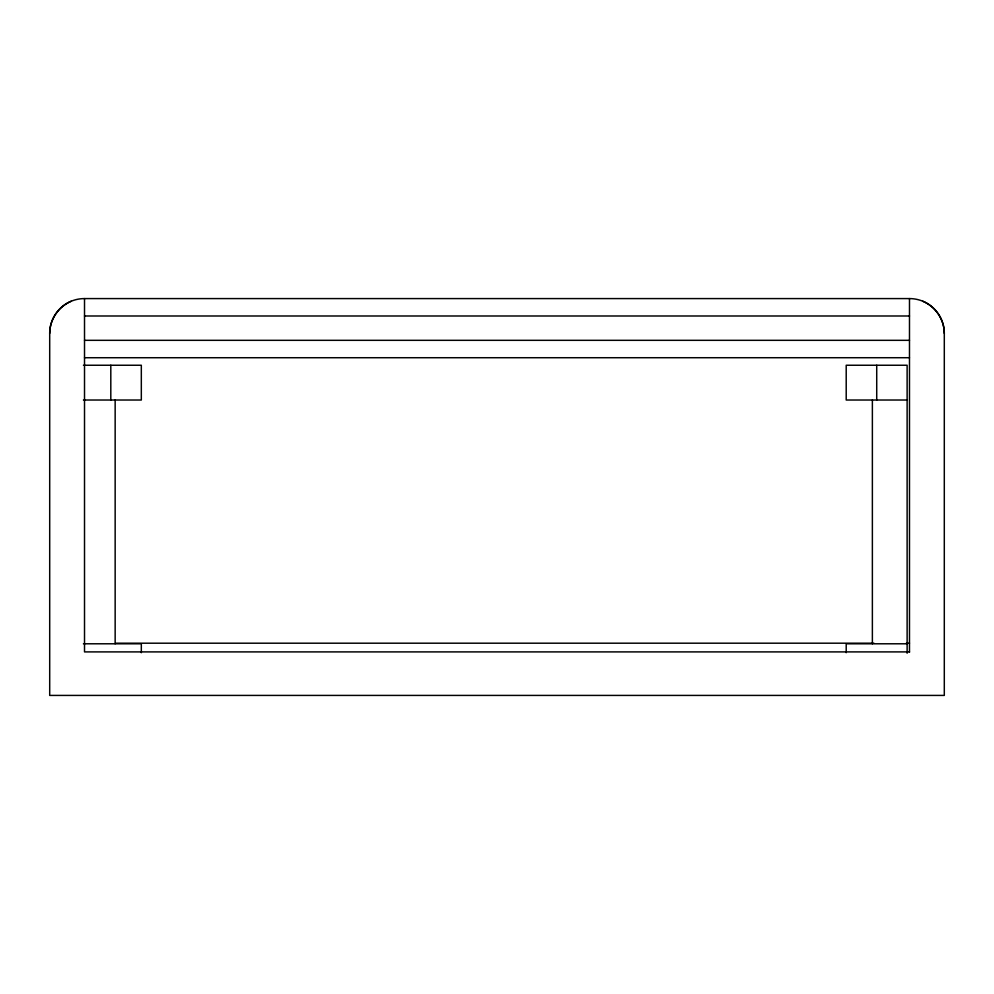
<?xml version="1.0" encoding="UTF-8"?>
<svg xmlns="http://www.w3.org/2000/svg" width="994" height="994" viewBox="0 0 994 994"><rect width="100%" height="100%" fill="white"/><g stroke="black" fill="none" stroke-linecap="round" stroke-linejoin="round"><path stroke-width="1.49" d="M922.805 301.232C935.516 306.512 944.337 319.633 944.3 333.4L944.3 695.415L49.7 695.415L49.7 333.4C49.663 319.633 58.484 306.512 71.183 301.244M49.7 333.4A34.815 34.815 0 0 1 84.515 298.585L909.485 298.585A34.815 34.815 0 0 1 944.3 333.4M84.515 315.993L909.485 315.993M84.515 340.321L909.485 340.321M84.515 357.728L909.485 357.716M83.446 365.245L141.322 365.245L141.322 400.023L83.421 400.023M907.124 400.023L846.205 400.023L846.205 365.245L907.124 365.245L907.124 653.232M115.478 643.205L873.912 643.193M906.391 643.193L909.485 643.193M83.421 643.789L141.322 643.789L141.322 652.71M907.124 643.789L846.205 643.789L846.205 652.71M909.485 651.902L84.515 651.902L84.515 298.585M909.485 298.585L909.485 652.275M876.72 365.245L876.72 400.023M872.372 400.023L872.372 643.789M115.155 400.023L115.155 643.789M110.806 365.245L110.806 400.023"/></g></svg>
